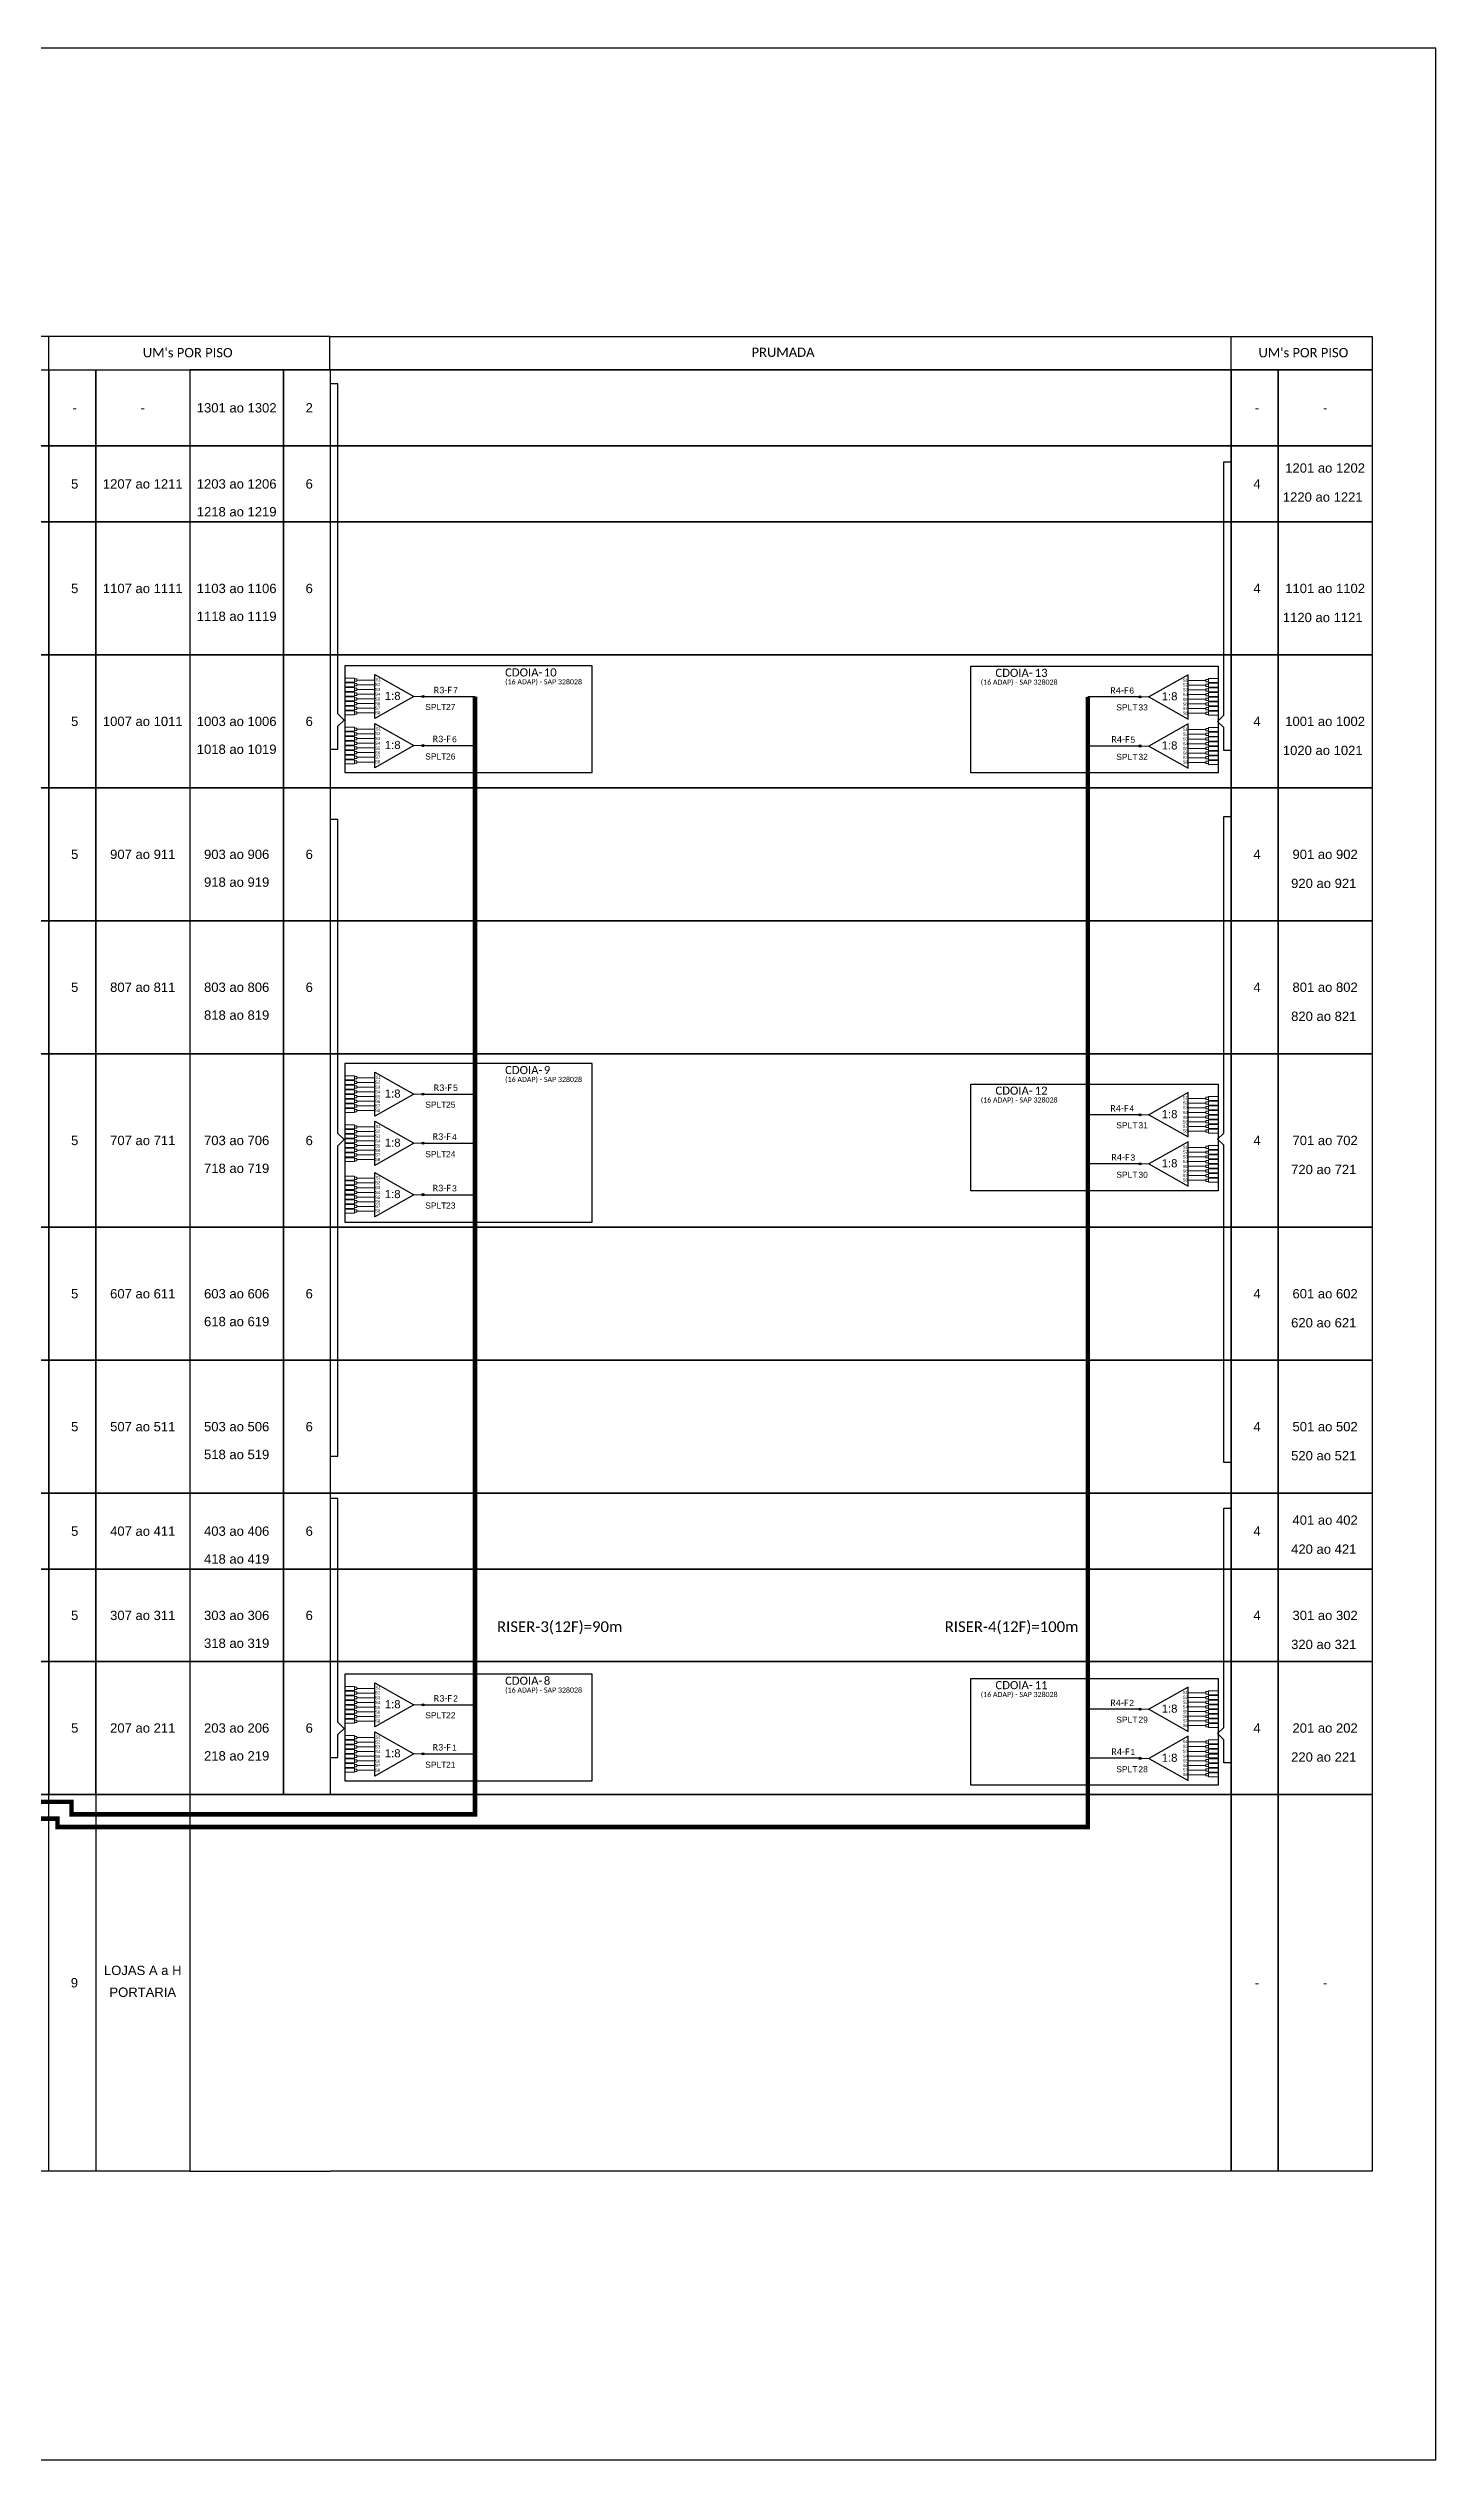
# Model space of a CAD drawing. Extents: x -89 to 1678, y 705 to 1299.
# Drawn here: x 1336 to 1678, y 705 to 1299 of the extents above; entities that cross this region are included whole.
import ezdxf
from ezdxf.enums import TextEntityAlignment as Align

# ---------------------------------------------------------------- set-up
doc = ezdxf.new("R2010")
doc.units = 0
doc.styles.add('ARIAL', font='arial.ttf')
doc.styles.add('WMF-Calibri0', font='calibri.ttf')

# ---------------------------------------------------------------- blocks, each defined once
blk = doc.blocks.new('SPLT_1-8_SC-APC')
at = {"color": 1}
blk.add_lwpolyline([(-7.37, -2.1), (-17.04, -7.55), (-7.37, -13), (-7.37, -2.1)], dxfattribs=at)
at = {"color": 3, "lineweight": 0}
for points in [[(-2.99, -3.51), (-7.37, -3.51)], [(-7.37, -4.66), (-2.99, -4.66)], [(-7.37, -5.82), (-2.99, -5.82)], [(-2.41, -3.02), (-2.41, -4)], [(-2.41, -3.02), (0, -3.02)], [(-2.41, -4), (0, -4)], [(-2.41, -4.17), (-2.41, -5.16)], [(-2.41, -4.17), (0, -4.17)], [(-2.41, -5.16), (0, -5.16)], [(-2.41, -5.32), (-2.41, -6.31)], [(-2.41, -5.32), (0, -5.32)], [(-7.37, -6.97), (-2.99, -6.97)], [(-7.37, -8.12), (-2.99, -8.12)], [(-7.37, -9.28), (-2.99, -9.28)], [(-7.37, -10.43), (-2.99, -10.43)], [(-7.37, -11.58), (-2.99, -11.58)], [(-2.41, -6.31), (0, -6.31)], [(-2.41, -6.48), (-2.41, -7.46)], [(-2.41, -6.48), (0, -6.48)], [(-2.41, -7.46), (0, -7.46)], [(-2.41, -7.63), (-2.41, -8.62)], [(-2.41, -7.63), (0, -7.63)], [(-2.41, -8.62), (0, -8.62)], [(-2.41, -8.78), (-2.41, -9.77)], [(-2.41, -8.78), (0, -8.78)], [(-2.41, -9.77), (0, -9.77)], [(-2.41, -9.94), (-2.41, -10.92)], [(-2.41, -9.94), (0, -9.94)], [(-2.41, -10.92), (0, -10.92)], [(-2.41, -11.09), (-2.41, -12.08)], [(-2.41, -11.09), (0, -11.09)], [(-2.41, -12.08), (0, -12.08)]]:
    blk.add_lwpolyline(points, dxfattribs=at)
for points in [[(-2.99, -3.22), (-2.41, -3.22), (-2.41, -3.8), (-2.99, -3.8)], [(-2.99, -4.38), (-2.41, -4.38), (-2.41, -4.95), (-2.99, -4.95)], [(-2.99, -5.53), (-2.41, -5.53), (-2.41, -6.1), (-2.99, -6.1)], [(-2.99, -6.68), (-2.41, -6.68), (-2.41, -7.26), (-2.99, -7.26)], [(-2.99, -7.84), (-2.41, -7.84), (-2.41, -8.41), (-2.99, -8.41)], [(-2.99, -8.99), (-2.41, -8.99), (-2.41, -9.56), (-2.99, -9.56)], [(-2.99, -10.14), (-2.41, -10.14), (-2.41, -10.72), (-2.99, -10.72)], [(-2.99, -11.3), (-2.41, -11.3), (-2.41, -11.87), (-2.99, -11.87)]]:
    blk.add_lwpolyline(points, close=True, dxfattribs=at)
at = {"color": 1, "lineweight": 0}
blk.add_lwpolyline([(-17.04, -7.55), (-19.26, -7.55)], dxfattribs=at)
at = {"color": 1, "style": 'ARIAL'}
for s, height, p in [('S1', 0.75, (-8.74, -3.78)), ('S2', 0.75, (-8.74, -4.97)), ('S3', 0.75, (-8.74, -6.18)), ('1:8', 2, (-13.91, -8.4)), ('S4', 0.75, (-8.74, -7.36)), ('S5', 0.75, (-8.74, -8.57)), ('S6', 0.75, (-8.74, -9.69)), ('S7', 0.75, (-8.74, -10.78)), ('S8', 0.75, (-8.74, -11.9))]:
    blk.add_text(s, height=height, dxfattribs=at).set_placement(p)

msp = doc.modelspace()

# ---------------------------------------------------------------- hatches: boundary and pattern name
h = msp.add_hatch(color=3)
h.dxf.hatch_style = 1
edge = h.paths.add_edge_path()
edge.add_arc((1428.05, 1139.34), 0.256, 0, 360)
h = msp.add_hatch(color=3)
h.dxf.hatch_style = 1
edge = h.paths.add_edge_path()
edge.add_arc((1604.71, 1139.24), 0.256, 0, 360)
h = msp.add_hatch(color=3)
h.dxf.hatch_style = 1
edge = h.paths.add_edge_path()
edge.add_arc((1428.05, 1127.25), 0.256, 0, 360)
h = msp.add_hatch(color=3)
h.dxf.hatch_style = 1
edge = h.paths.add_edge_path()
edge.add_arc((1604.71, 1127.15), 0.256, 0, 360)
h = msp.add_hatch(color=3)
h.dxf.hatch_style = 1
edge = h.paths.add_edge_path()
edge.add_arc((1428.05, 1041.39), 0.256, 0, 360)
h = msp.add_hatch(color=3)
h.dxf.hatch_style = 1
edge = h.paths.add_edge_path()
edge.add_arc((1604.71, 1036.32), 0.256, 0, 360)
h = msp.add_hatch(color=3)
h.dxf.hatch_style = 1
edge = h.paths.add_edge_path()
edge.add_arc((1428.05, 1029.3), 0.256, 0, 360)
h = msp.add_hatch(color=3)
h.dxf.hatch_style = 1
edge = h.paths.add_edge_path()
edge.add_arc((1604.71, 1024.23), 0.256, 0, 360)
h = msp.add_hatch(color=3)
h.dxf.hatch_style = 1
edge = h.paths.add_edge_path()
edge.add_arc((1428.05, 1016.63), 0.256, 0, 360)
h = msp.add_hatch(color=3)
h.dxf.hatch_style = 1
edge = h.paths.add_edge_path()
edge.add_arc((1428.05, 890.98), 0.256, 0, 360)
h = msp.add_hatch(color=3)
h.dxf.hatch_style = 1
edge = h.paths.add_edge_path()
edge.add_arc((1604.71, 889.89), 0.256, 0, 360)
h = msp.add_hatch(color=3)
h.dxf.hatch_style = 1
edge = h.paths.add_edge_path()
edge.add_arc((1428.05, 878.89), 0.256, 0, 360)
h = msp.add_hatch(color=3)
h.dxf.hatch_style = 1
edge = h.paths.add_edge_path()
edge.add_arc((1604.71, 877.8), 0.256, 0, 360)

# ---------------------------------------------------------------- linework, layer by layer
for points in [[(839.04, 705.02), (1677.6, 705.02), (1677.6, 1299.02), (839.04, 1299.02), (839.04, 705.02)], [(1079.24, 1219.82), (1405.11, 1219.82), (1405.11, 1228.05), (1079.24, 1228.05), (1079.24, 1228.05), (1079.24, 1223.93)], [(1335.84, 1219.82), (1335.84, 1228.05)], [(1627.18, 1219.82), (1627.18, 1228.05)], [(1335.85, 776.15), (1113.96, 776.15), (1113.96, 868.9), (1335.85, 868.9)], [(1335.85, 868.9), (1347.43, 868.9)], [(1347.43, 868.9), (1370.57, 868.9)], [(1347.43, 868.9), (1347.43, 776.15)], [(1393.72, 868.9), (1370.57, 868.9)], [(1405.29, 868.9), (1393.72, 868.9)], [(1405.29, 868.9), (1627.18, 868.9), (1627.18, 776.15), (1405.29, 776.15)], [(1347.43, 776.15), (1335.85, 776.15)], [(1370.57, 776.15), (1347.43, 776.15)], [(1370.57, 776.15), (1393.72, 776.15)], [(1393.72, 776.15), (1405.29, 776.15)]]:
    msp.add_lwpolyline(points)
for points in [[(1405.11, 1228.05), (1661.9, 1228.05), (1661.9, 1219.82), (1405.11, 1219.82)], [(1113.96, 1219.82), (1335.85, 1219.82), (1335.85, 1201.08), (1113.96, 1201.08)], [(1335.85, 1219.82), (1347.43, 1219.82), (1347.43, 1201.08), (1335.85, 1201.08)], [(1347.43, 1219.82), (1370.57, 1219.82), (1370.57, 1201.08), (1347.43, 1201.08)], [(1393.72, 1219.82), (1370.57, 1219.82), (1370.57, 1201.08), (1393.72, 1201.08)], [(1405.29, 1219.82), (1393.72, 1219.82), (1393.72, 1201.08), (1405.29, 1201.08)], [(1405.29, 1219.82), (1627.18, 1219.82), (1627.18, 1201.08), (1405.29, 1201.08)], [(1627.18, 1219.82), (1638.75, 1219.82), (1638.75, 1201.08), (1627.18, 1201.08)], [(1638.75, 1219.82), (1661.9, 1219.82), (1661.9, 1201.08), (1638.75, 1201.08)], [(1113.96, 1201.08), (1335.85, 1201.08), (1335.85, 1182.33), (1113.96, 1182.33)], [(1335.85, 1201.08), (1347.43, 1201.08), (1347.43, 1182.33), (1335.85, 1182.33)], [(1347.43, 1201.08), (1370.57, 1201.08), (1370.57, 1182.33), (1347.43, 1182.33)], [(1393.72, 1201.08), (1370.57, 1201.08), (1370.57, 1182.33), (1393.72, 1182.33)], [(1405.29, 1201.08), (1393.72, 1201.08), (1393.72, 1182.33), (1405.29, 1182.33)], [(1405.29, 1201.08), (1627.18, 1201.08), (1627.18, 1182.33), (1405.29, 1182.33)], [(1627.18, 1201.08), (1638.75, 1201.08), (1638.75, 1182.33), (1627.18, 1182.33)], [(1638.75, 1201.08), (1661.9, 1201.08), (1661.9, 1182.33), (1638.75, 1182.33)], [(1113.96, 1182.33), (1335.85, 1182.33), (1335.85, 1149.59), (1113.96, 1149.59)], [(1335.85, 1182.33), (1347.43, 1182.33), (1347.43, 1149.59), (1335.85, 1149.59)], [(1347.43, 1182.33), (1370.57, 1182.33), (1370.57, 1149.59), (1347.43, 1149.59)], [(1393.72, 1182.33), (1370.57, 1182.33), (1370.57, 1149.59), (1393.72, 1149.59)], [(1405.29, 1182.33), (1393.72, 1182.33), (1393.72, 1149.59), (1405.29, 1149.59)], [(1405.29, 1182.33), (1627.18, 1182.33), (1627.18, 1149.59), (1405.29, 1149.59)], [(1627.18, 1182.33), (1638.75, 1182.33), (1638.75, 1149.59), (1627.18, 1149.59)], [(1638.75, 1182.33), (1661.9, 1182.33), (1661.9, 1149.59), (1638.75, 1149.59)], [(1113.96, 1149.59), (1335.85, 1149.59), (1335.85, 1116.85), (1113.96, 1116.85)], [(1335.85, 1149.59), (1347.43, 1149.59), (1347.43, 1116.85), (1335.85, 1116.85)], [(1347.43, 1149.59), (1370.57, 1149.59), (1370.57, 1116.85), (1347.43, 1116.85)], [(1393.72, 1149.59), (1370.57, 1149.59), (1370.57, 1116.85), (1393.72, 1116.85)], [(1405.29, 1149.59), (1393.72, 1149.59), (1393.72, 1116.85), (1405.29, 1116.85)], [(1405.29, 1149.59), (1627.18, 1149.59), (1627.18, 1116.85), (1405.29, 1116.85)], [(1627.18, 1149.59), (1638.75, 1149.59), (1638.75, 1116.85), (1627.18, 1116.85)], [(1638.75, 1149.59), (1661.9, 1149.59), (1661.9, 1116.85), (1638.75, 1116.85)], [(1113.96, 1116.85), (1335.85, 1116.85), (1335.85, 1084.1), (1113.96, 1084.1)], [(1335.85, 1116.85), (1347.43, 1116.85), (1347.43, 1084.1), (1335.85, 1084.1)], [(1347.43, 1116.85), (1370.57, 1116.85), (1370.57, 1084.1), (1347.43, 1084.1)], [(1393.72, 1116.85), (1370.57, 1116.85), (1370.57, 1084.1), (1393.72, 1084.1)], [(1405.29, 1116.85), (1393.72, 1116.85), (1393.72, 1084.1), (1405.29, 1084.1)], [(1405.29, 1116.85), (1627.18, 1116.85), (1627.18, 1084.1), (1405.29, 1084.1)], [(1627.18, 1116.85), (1638.75, 1116.85), (1638.75, 1084.1), (1627.18, 1084.1)], [(1638.75, 1116.85), (1661.9, 1116.85), (1661.9, 1084.1), (1638.75, 1084.1)], [(1113.96, 1084.1), (1335.85, 1084.1), (1335.85, 1051.36), (1113.96, 1051.36)], [(1335.85, 1084.1), (1347.43, 1084.1), (1347.43, 1051.36), (1335.85, 1051.36)], [(1347.43, 1084.1), (1370.57, 1084.1), (1370.57, 1051.36), (1347.43, 1051.36)], [(1393.72, 1084.1), (1370.57, 1084.1), (1370.57, 1051.36), (1393.72, 1051.36)], [(1405.29, 1084.1), (1393.72, 1084.1), (1393.72, 1051.36), (1405.29, 1051.36)], [(1405.29, 1084.1), (1627.18, 1084.1), (1627.18, 1051.36), (1405.29, 1051.36)], [(1627.18, 1084.1), (1638.75, 1084.1), (1638.75, 1051.36), (1627.18, 1051.36)], [(1638.75, 1084.1), (1661.9, 1084.1), (1661.9, 1051.36), (1638.75, 1051.36)], [(1113.96, 1051.36), (1335.85, 1051.36), (1335.85, 1008.62), (1113.96, 1008.62)], [(1335.85, 1051.36), (1347.43, 1051.36), (1347.43, 1008.62), (1335.85, 1008.62)], [(1347.43, 1051.36), (1370.57, 1051.36), (1370.57, 1008.62), (1347.43, 1008.62)], [(1393.72, 1051.36), (1370.57, 1051.36), (1370.57, 1008.62), (1393.72, 1008.62)], [(1405.29, 1051.36), (1393.72, 1051.36), (1393.72, 1008.62), (1405.29, 1008.62)], [(1405.29, 1051.36), (1627.18, 1051.36), (1627.18, 1008.62), (1405.29, 1008.62)], [(1627.18, 1051.36), (1638.75, 1051.36), (1638.75, 1008.62), (1627.18, 1008.62)], [(1638.75, 1051.36), (1661.9, 1051.36), (1661.9, 1008.62), (1638.75, 1008.62)], [(1113.96, 1008.62), (1335.85, 1008.62), (1335.85, 975.87), (1113.96, 975.87)], [(1335.85, 1008.62), (1347.43, 1008.62), (1347.43, 975.87), (1335.85, 975.87)], [(1347.43, 1008.62), (1370.57, 1008.62), (1370.57, 975.87), (1347.43, 975.87)], [(1393.72, 1008.62), (1370.57, 1008.62), (1370.57, 975.87), (1393.72, 975.87)], [(1405.29, 1008.62), (1393.72, 1008.62), (1393.72, 975.87), (1405.29, 975.87)], [(1405.29, 1008.62), (1627.18, 1008.62), (1627.18, 975.87), (1405.29, 975.87)], [(1627.18, 1008.62), (1638.75, 1008.62), (1638.75, 975.87), (1627.18, 975.87)], [(1638.75, 1008.62), (1661.9, 1008.62), (1661.9, 975.87), (1638.75, 975.87)], [(1113.96, 975.87), (1335.85, 975.87), (1335.85, 943.13), (1113.96, 943.13)], [(1335.85, 975.87), (1347.43, 975.87), (1347.43, 943.13), (1335.85, 943.13)], [(1347.43, 975.87), (1370.57, 975.87), (1370.57, 943.13), (1347.43, 943.13)], [(1393.72, 975.87), (1370.57, 975.87), (1370.57, 943.13), (1393.72, 943.13)], [(1405.29, 975.87), (1393.72, 975.87), (1393.72, 943.13), (1405.29, 943.13)], [(1405.29, 975.87), (1627.18, 975.87), (1627.18, 943.13), (1405.29, 943.13)], [(1627.18, 975.87), (1638.75, 975.87), (1638.75, 943.13), (1627.18, 943.13)], [(1638.75, 975.87), (1661.9, 975.87), (1661.9, 943.13), (1638.75, 943.13)], [(1113.96, 943.13), (1335.85, 943.13), (1335.85, 924.38), (1113.96, 924.38)], [(1335.85, 943.13), (1347.43, 943.13), (1347.43, 924.38), (1335.85, 924.38)], [(1347.43, 943.13), (1370.57, 943.13), (1370.57, 924.38), (1347.43, 924.38)], [(1393.72, 943.13), (1370.57, 943.13), (1370.57, 924.38), (1393.72, 924.38)], [(1405.29, 943.13), (1393.72, 943.13), (1393.72, 924.38), (1405.29, 924.38)], [(1405.29, 943.13), (1627.18, 943.13), (1627.18, 924.38), (1405.29, 924.38)], [(1627.18, 943.13), (1638.75, 943.13), (1638.75, 924.38), (1627.18, 924.38)], [(1638.75, 943.13), (1661.9, 943.13), (1661.9, 924.38), (1638.75, 924.38)], [(1113.96, 924.38), (1335.85, 924.38), (1335.85, 901.64), (1113.96, 901.64)], [(1335.85, 924.38), (1347.43, 924.38), (1347.43, 901.64), (1335.85, 901.64)], [(1347.43, 924.38), (1370.57, 924.38), (1370.57, 901.64), (1347.43, 901.64)], [(1393.72, 924.38), (1370.57, 924.38), (1370.57, 901.64), (1393.72, 901.64)], [(1405.29, 924.38), (1393.72, 924.38), (1393.72, 901.64), (1405.29, 901.64)], [(1405.29, 924.38), (1627.18, 924.38), (1627.18, 901.64), (1405.29, 901.64)], [(1627.18, 924.38), (1638.75, 924.38), (1638.75, 901.64), (1627.18, 901.64)], [(1638.75, 924.38), (1661.9, 924.38), (1661.9, 901.64), (1638.75, 901.64)], [(1113.96, 901.64), (1335.85, 901.64), (1335.85, 868.9), (1113.96, 868.9)], [(1335.85, 901.64), (1347.43, 901.64), (1347.43, 868.9), (1335.85, 868.9)], [(1347.43, 901.64), (1370.57, 901.64), (1370.57, 868.9), (1347.43, 868.9)], [(1393.72, 901.64), (1370.57, 901.64), (1370.57, 868.9), (1393.72, 868.9)], [(1405.29, 901.64), (1393.72, 901.64), (1393.72, 868.9), (1405.29, 868.9)], [(1405.29, 901.64), (1627.18, 901.64), (1627.18, 868.9), (1405.29, 868.9)], [(1627.18, 901.64), (1638.75, 901.64), (1638.75, 868.9), (1627.18, 868.9)], [(1638.75, 901.64), (1661.9, 901.64), (1661.9, 868.9), (1638.75, 868.9)], [(1335.85, 868.9), (1370.57, 868.9), (1370.57, 776.15), (1335.85, 776.15)], [(1627.18, 868.9), (1638.75, 868.9), (1638.75, 776.15), (1627.18, 776.15)], [(1638.75, 868.9), (1661.9, 868.9), (1661.9, 776.15), (1638.75, 776.15)]]:
    msp.add_lwpolyline(points, close=True)
at = {"color": 3}
for points in [[(1405.41, 1126.37), (1407.06, 1126.37), (1407.06, 1132.03), (1408.63, 1133.54), (1407.06, 1135.05), (1407.06, 1216.37), (1405.41, 1216.37)], [(1627.05, 1126.06), (1625.39, 1126.06), (1625.39, 1131.72), (1623.83, 1133.22), (1625.39, 1134.73), (1625.39, 1197.14), (1627.04, 1197.14)], [(1405.41, 952.19), (1407.06, 952.19), (1407.06, 1028.7), (1408.63, 1030.2), (1407.06, 1031.71), (1407.06, 1109.08), (1405.41, 1109.08)], [(1627.05, 950.69), (1625.39, 950.69), (1625.39, 1028.8), (1623.83, 1030.31), (1625.39, 1031.81), (1625.39, 1109.79), (1627.04, 1109.79)], [(1405.41, 878.01), (1407.06, 878.01), (1407.06, 883.67), (1408.63, 885.17), (1407.06, 886.68), (1407.06, 941.83), (1405.41, 941.83)], [(1627.05, 876.71), (1625.39, 876.71), (1625.39, 882.37), (1623.83, 883.88), (1625.39, 885.38), (1625.39, 939.41), (1627.04, 939.41)]]:
    msp.add_lwpolyline(points, dxfattribs=at)
at = {"color": 1}
for points in [[(1408.79, 1123), (1408.79, 1123), (1408.79, 1120.62), (1469.76, 1120.62), (1469.76, 1146.89), (1461.92, 1146.89)], [(1623.97, 1122.89), (1623.97, 1122.89), (1623.97, 1120.52), (1563.01, 1120.52), (1563.01, 1146.79), (1570.84, 1146.79)], [(1416.16, 1144.79), (1425.83, 1139.34), (1416.16, 1133.89), (1416.16, 1144.79)], [(1604.71, 1139.24), (1591.89, 1139.24)], [(1416.16, 1132.7), (1425.83, 1127.25), (1416.16, 1121.8), (1416.16, 1132.7)], [(1604.71, 1127.15), (1591.89, 1127.15)], [(1408.79, 1025.05), (1408.79, 1025.05), (1408.79, 1009.88), (1469.76, 1009.88), (1469.76, 1048.94), (1461.92, 1048.94)], [(1416.16, 1046.84), (1425.83, 1041.39), (1416.16, 1035.94), (1416.16, 1046.84)], [(1623.97, 1019.98), (1623.97, 1019.98), (1623.97, 1017.6), (1563.01, 1017.6), (1563.01, 1043.87), (1570.84, 1043.87)], [(1416.16, 1034.75), (1425.83, 1029.3), (1416.16, 1023.85), (1416.16, 1034.75)], [(1604.71, 1036.32), (1591.89, 1036.32)], [(1416.16, 1022.08), (1425.83, 1016.63), (1416.16, 1011.18), (1416.16, 1022.08)], [(1604.71, 1024.23), (1591.89, 1024.23)], [(1408.79, 874.63), (1408.79, 874.63), (1408.79, 872.26), (1469.76, 872.26), (1469.76, 898.53), (1461.92, 898.53)], [(1623.97, 873.54), (1623.97, 873.54), (1623.97, 871.17), (1563.01, 871.17), (1563.01, 897.44), (1570.84, 897.44)], [(1416.16, 896.43), (1425.83, 890.98), (1416.16, 885.53), (1416.16, 896.43)], [(1604.71, 889.89), (1591.89, 889.89)], [(1416.16, 884.33), (1425.83, 878.89), (1416.16, 873.44), (1416.16, 884.33)], [(1604.71, 877.8), (1591.89, 877.8)]]:
    msp.add_lwpolyline(points, dxfattribs=at)
for points in [[(1469.76, 1146.89), (1408.79, 1146.89), (1408.79, 1120.62), (1469.76, 1120.62)], [(1563.01, 1146.79), (1623.97, 1146.79), (1623.97, 1120.52), (1563.01, 1120.52)], [(1469.76, 1048.94), (1408.79, 1048.94), (1408.79, 1009.88), (1469.76, 1009.88)], [(1563.01, 1043.87), (1623.97, 1043.87), (1623.97, 1017.6), (1563.01, 1017.6)], [(1469.76, 898.53), (1408.79, 898.53), (1408.79, 872.26), (1469.76, 872.26)], [(1563.01, 897.44), (1623.97, 897.44), (1623.97, 871.17), (1563.01, 871.17)]]:
    msp.add_lwpolyline(points, close=True, dxfattribs=at)
at = {"color": 3, "lineweight": 0}
for points in [[(1411.21, 1143.87), (1408.79, 1143.87)], [(1411.21, 1142.89), (1408.79, 1142.89)], [(1411.21, 1142.72), (1408.79, 1142.72)], [(1411.21, 1141.73), (1408.79, 1141.73)], [(1411.21, 1141.57), (1408.79, 1141.57)], [(1411.21, 1140.58), (1408.79, 1140.58)], [(1411.21, 1143.87), (1411.21, 1142.89)], [(1411.21, 1142.72), (1411.21, 1141.73)], [(1411.21, 1141.57), (1411.21, 1140.58)], [(1411.79, 1143.38), (1416.16, 1143.38)], [(1416.16, 1142.23), (1411.79, 1142.23)], [(1416.16, 1141.07), (1411.79, 1141.07)], [(1411.21, 1140.41), (1408.79, 1140.41)], [(1411.21, 1139.43), (1408.79, 1139.43)], [(1411.21, 1139.26), (1408.79, 1139.26)], [(1411.21, 1138.27), (1408.79, 1138.27)], [(1411.21, 1138.11), (1408.79, 1138.11)], [(1411.21, 1137.12), (1408.79, 1137.12)], [(1411.21, 1136.95), (1408.79, 1136.95)], [(1411.21, 1135.97), (1408.79, 1135.97)], [(1411.21, 1135.8), (1408.79, 1135.8)], [(1411.21, 1134.81), (1408.79, 1134.81)], [(1411.21, 1140.41), (1411.21, 1139.43)], [(1411.21, 1139.26), (1411.21, 1138.27)], [(1411.21, 1138.11), (1411.21, 1137.12)], [(1411.21, 1136.95), (1411.21, 1135.97)], [(1411.21, 1135.8), (1411.21, 1134.81)], [(1416.16, 1139.92), (1411.79, 1139.92)], [(1416.16, 1138.77), (1411.79, 1138.77)], [(1416.16, 1137.61), (1411.79, 1137.61)], [(1416.16, 1136.46), (1411.79, 1136.46)], [(1416.16, 1135.31), (1411.79, 1135.31)], [(1411.21, 1131.78), (1408.79, 1131.78)], [(1411.21, 1130.79), (1408.79, 1130.79)], [(1411.21, 1130.63), (1408.79, 1130.63)], [(1411.21, 1129.64), (1408.79, 1129.64)], [(1411.21, 1129.47), (1408.79, 1129.47)], [(1411.21, 1131.78), (1411.21, 1130.79)], [(1411.21, 1130.63), (1411.21, 1129.64)], [(1411.21, 1129.47), (1411.21, 1128.49)], [(1411.79, 1131.28), (1416.16, 1131.28)], [(1416.16, 1130.13), (1411.79, 1130.13)], [(1416.16, 1128.98), (1411.79, 1128.98)], [(1411.21, 1128.49), (1408.79, 1128.49)], [(1411.21, 1128.32), (1408.79, 1128.32)], [(1411.21, 1127.33), (1408.79, 1127.33)], [(1411.21, 1127.17), (1408.79, 1127.17)], [(1411.21, 1126.18), (1408.79, 1126.18)], [(1411.21, 1126.01), (1408.79, 1126.01)], [(1411.21, 1125.03), (1408.79, 1125.03)], [(1411.21, 1124.86), (1408.79, 1124.86)], [(1411.21, 1123.87), (1408.79, 1123.87)], [(1411.21, 1123.71), (1408.79, 1123.71)], [(1411.21, 1122.72), (1408.79, 1122.72)], [(1411.21, 1128.32), (1411.21, 1127.33)], [(1411.21, 1127.17), (1411.21, 1126.18)], [(1411.21, 1126.01), (1411.21, 1125.03)], [(1411.21, 1124.86), (1411.21, 1123.87)], [(1411.21, 1123.71), (1411.21, 1122.72)], [(1416.16, 1127.83), (1411.79, 1127.83)], [(1416.16, 1126.67), (1411.79, 1126.67)], [(1416.16, 1125.52), (1411.79, 1125.52)], [(1416.16, 1124.37), (1411.79, 1124.37)], [(1416.16, 1123.21), (1411.79, 1123.21)], [(1411.21, 1045.92), (1408.79, 1045.92)], [(1411.21, 1045.92), (1411.21, 1044.93)], [(1411.21, 1044.93), (1408.79, 1044.93)], [(1411.21, 1044.77), (1408.79, 1044.77)], [(1411.21, 1043.78), (1408.79, 1043.78)], [(1411.21, 1043.61), (1408.79, 1043.61)], [(1411.21, 1042.63), (1408.79, 1042.63)], [(1411.21, 1042.46), (1408.79, 1042.46)], [(1411.21, 1041.47), (1408.79, 1041.47)], [(1411.21, 1041.31), (1408.79, 1041.31)], [(1411.21, 1040.32), (1408.79, 1040.32)], [(1411.21, 1040.15), (1408.79, 1040.15)], [(1411.21, 1044.77), (1411.21, 1043.78)], [(1411.21, 1043.61), (1411.21, 1042.63)], [(1411.21, 1042.46), (1411.21, 1041.47)], [(1411.21, 1041.31), (1411.21, 1040.32)], [(1411.21, 1040.15), (1411.21, 1039.17)], [(1411.79, 1045.43), (1416.16, 1045.43)], [(1416.16, 1044.27), (1411.79, 1044.27)], [(1416.16, 1043.12), (1411.79, 1043.12)], [(1416.16, 1041.97), (1411.79, 1041.97)], [(1416.16, 1040.81), (1411.79, 1040.81)], [(1416.16, 1039.66), (1411.79, 1039.66)], [(1411.21, 1039.17), (1408.79, 1039.17)], [(1411.21, 1039), (1408.79, 1039)], [(1411.21, 1038.02), (1408.79, 1038.02)], [(1411.21, 1037.85), (1408.79, 1037.85)], [(1411.21, 1036.86), (1408.79, 1036.86)], [(1411.21, 1033.83), (1408.79, 1033.83)], [(1411.21, 1039), (1411.21, 1038.02)], [(1411.21, 1037.85), (1411.21, 1036.86)], [(1411.21, 1033.83), (1411.21, 1032.84)], [(1416.16, 1038.51), (1411.79, 1038.51)], [(1416.16, 1037.36), (1411.79, 1037.36)], [(1411.21, 1032.84), (1408.79, 1032.84)], [(1411.21, 1032.67), (1408.79, 1032.67)], [(1411.21, 1031.69), (1408.79, 1031.69)], [(1411.21, 1031.52), (1408.79, 1031.52)], [(1411.21, 1030.53), (1408.79, 1030.53)], [(1411.21, 1030.37), (1408.79, 1030.37)], [(1411.21, 1029.38), (1408.79, 1029.38)], [(1411.21, 1029.21), (1408.79, 1029.21)], [(1411.21, 1028.23), (1408.79, 1028.23)], [(1411.21, 1028.06), (1408.79, 1028.06)], [(1411.21, 1032.67), (1411.21, 1031.69)], [(1411.21, 1031.52), (1411.21, 1030.53)], [(1411.21, 1030.37), (1411.21, 1029.38)], [(1411.21, 1029.21), (1411.21, 1028.23)], [(1411.21, 1028.06), (1411.21, 1027.07)], [(1411.79, 1033.33), (1416.16, 1033.33)], [(1416.16, 1032.18), (1411.79, 1032.18)], [(1416.16, 1031.03), (1411.79, 1031.03)], [(1416.16, 1029.87), (1411.79, 1029.87)], [(1416.16, 1028.72), (1411.79, 1028.72)], [(1411.21, 1027.07), (1408.79, 1027.07)], [(1411.21, 1026.91), (1408.79, 1026.91)], [(1411.21, 1025.92), (1408.79, 1025.92)], [(1411.21, 1025.75), (1408.79, 1025.75)], [(1411.21, 1024.77), (1408.79, 1024.77)], [(1411.21, 1026.91), (1411.21, 1025.92)], [(1411.21, 1025.75), (1411.21, 1024.77)], [(1416.16, 1027.57), (1411.79, 1027.57)], [(1416.16, 1026.41), (1411.79, 1026.41)], [(1416.16, 1025.26), (1411.79, 1025.26)], [(1411.21, 1021.16), (1408.79, 1021.16)], [(1411.21, 1020.18), (1408.79, 1020.18)], [(1411.21, 1020.01), (1408.79, 1020.01)], [(1411.21, 1019.02), (1408.79, 1019.02)], [(1411.21, 1018.86), (1408.79, 1018.86)], [(1411.21, 1017.87), (1408.79, 1017.87)], [(1411.21, 1017.7), (1408.79, 1017.7)], [(1411.21, 1016.72), (1408.79, 1016.72)], [(1411.21, 1016.55), (1408.79, 1016.55)], [(1411.21, 1021.16), (1411.21, 1020.18)], [(1411.21, 1020.01), (1411.21, 1019.02)], [(1411.21, 1018.86), (1411.21, 1017.87)], [(1411.21, 1017.7), (1411.21, 1016.72)], [(1411.21, 1016.55), (1411.21, 1015.56)], [(1411.79, 1020.67), (1416.16, 1020.67)], [(1416.16, 1019.52), (1411.79, 1019.52)], [(1416.16, 1018.36), (1411.79, 1018.36)], [(1416.16, 1017.21), (1411.79, 1017.21)], [(1416.16, 1016.06), (1411.79, 1016.06)], [(1411.21, 1015.56), (1408.79, 1015.56)], [(1411.21, 1015.4), (1408.79, 1015.4)], [(1411.21, 1014.41), (1408.79, 1014.41)], [(1411.21, 1014.24), (1408.79, 1014.24)], [(1411.21, 1013.26), (1408.79, 1013.26)], [(1411.21, 1013.09), (1408.79, 1013.09)], [(1411.21, 1012.1), (1408.79, 1012.1)], [(1411.21, 1015.4), (1411.21, 1014.41)], [(1411.21, 1014.24), (1411.21, 1013.26)], [(1411.21, 1013.09), (1411.21, 1012.1)], [(1416.16, 1014.9), (1411.79, 1014.9)], [(1416.16, 1013.75), (1411.79, 1013.75)], [(1416.16, 1012.6), (1411.79, 1012.6)], [(1411.21, 895.51), (1408.79, 895.51)], [(1411.21, 894.52), (1408.79, 894.52)], [(1411.21, 894.36), (1408.79, 894.36)], [(1411.21, 893.37), (1408.79, 893.37)], [(1411.21, 893.2), (1408.79, 893.2)], [(1411.21, 892.22), (1408.79, 892.22)], [(1411.21, 892.05), (1408.79, 892.05)], [(1411.21, 891.06), (1408.79, 891.06)], [(1411.21, 895.51), (1411.21, 894.52)], [(1411.21, 894.36), (1411.21, 893.37)], [(1411.21, 893.2), (1411.21, 892.22)], [(1411.21, 892.05), (1411.21, 891.06)], [(1411.79, 895.02), (1416.16, 895.02)], [(1416.16, 893.86), (1411.79, 893.86)], [(1416.16, 892.71), (1411.79, 892.71)], [(1416.16, 891.56), (1411.79, 891.56)], [(1411.21, 890.9), (1408.79, 890.9)], [(1411.21, 889.91), (1408.79, 889.91)], [(1411.21, 889.74), (1408.79, 889.74)], [(1411.21, 888.76), (1408.79, 888.76)], [(1411.21, 888.59), (1408.79, 888.59)], [(1411.21, 887.6), (1408.79, 887.6)], [(1411.21, 887.44), (1408.79, 887.44)], [(1411.21, 886.45), (1408.79, 886.45)], [(1411.21, 890.9), (1411.21, 889.91)], [(1411.21, 889.74), (1411.21, 888.76)], [(1411.21, 888.59), (1411.21, 887.6)], [(1411.21, 887.44), (1411.21, 886.45)], [(1416.16, 890.4), (1411.79, 890.4)], [(1416.16, 889.25), (1411.79, 889.25)], [(1416.16, 888.1), (1411.79, 888.1)], [(1416.16, 886.94), (1411.79, 886.94)], [(1411.21, 883.42), (1408.79, 883.42)], [(1411.21, 882.43), (1408.79, 882.43)], [(1411.21, 882.26), (1408.79, 882.26)], [(1411.21, 881.28), (1408.79, 881.28)], [(1411.21, 881.11), (1408.79, 881.11)], [(1411.21, 880.12), (1408.79, 880.12)], [(1411.21, 879.96), (1408.79, 879.96)], [(1411.21, 883.42), (1411.21, 882.43)], [(1411.21, 882.26), (1411.21, 881.28)], [(1411.21, 881.11), (1411.21, 880.12)], [(1411.21, 879.96), (1411.21, 878.97)], [(1411.79, 882.92), (1416.16, 882.92)], [(1416.16, 881.77), (1411.79, 881.77)], [(1416.16, 880.62), (1411.79, 880.62)], [(1416.16, 879.46), (1411.79, 879.46)], [(1411.21, 878.97), (1408.79, 878.97)], [(1411.21, 878.8), (1408.79, 878.8)], [(1411.21, 877.82), (1408.79, 877.82)], [(1411.21, 877.65), (1408.79, 877.65)], [(1411.21, 876.66), (1408.79, 876.66)], [(1411.21, 876.5), (1408.79, 876.5)], [(1411.21, 875.51), (1408.79, 875.51)], [(1411.21, 875.34), (1408.79, 875.34)], [(1411.21, 874.36), (1408.79, 874.36)], [(1411.21, 878.8), (1411.21, 877.82)], [(1411.21, 877.65), (1411.21, 876.66)], [(1411.21, 876.5), (1411.21, 875.51)], [(1411.21, 875.34), (1411.21, 874.36)], [(1416.16, 878.31), (1411.79, 878.31)], [(1416.16, 877.16), (1411.79, 877.16)], [(1416.16, 876), (1411.79, 876)], [(1416.16, 874.85), (1411.79, 874.85)]]:
    msp.add_lwpolyline(points, dxfattribs=at)
for points in [[(1411.79, 1143.66), (1411.21, 1143.66), (1411.21, 1143.09), (1411.79, 1143.09)], [(1411.79, 1142.51), (1411.21, 1142.51), (1411.21, 1141.94), (1411.79, 1141.94)], [(1411.79, 1141.36), (1411.21, 1141.36), (1411.21, 1140.79), (1411.79, 1140.79)], [(1411.79, 1140.21), (1411.21, 1140.21), (1411.21, 1139.63), (1411.79, 1139.63)], [(1411.79, 1139.05), (1411.21, 1139.05), (1411.21, 1138.48), (1411.79, 1138.48)], [(1411.79, 1137.9), (1411.21, 1137.9), (1411.21, 1137.33), (1411.79, 1137.33)], [(1411.79, 1136.75), (1411.21, 1136.75), (1411.21, 1136.17), (1411.79, 1136.17)], [(1411.79, 1135.59), (1411.21, 1135.59), (1411.21, 1135.02), (1411.79, 1135.02)], [(1411.79, 1131.57), (1411.21, 1131.57), (1411.21, 1131), (1411.79, 1131)], [(1411.79, 1130.42), (1411.21, 1130.42), (1411.21, 1129.85), (1411.79, 1129.85)], [(1411.79, 1129.27), (1411.21, 1129.27), (1411.21, 1128.69), (1411.79, 1128.69)], [(1411.79, 1128.11), (1411.21, 1128.11), (1411.21, 1127.54), (1411.79, 1127.54)], [(1411.79, 1126.96), (1411.21, 1126.96), (1411.21, 1126.39), (1411.79, 1126.39)], [(1411.79, 1125.81), (1411.21, 1125.81), (1411.21, 1125.23), (1411.79, 1125.23)], [(1411.79, 1124.65), (1411.21, 1124.65), (1411.21, 1124.08), (1411.79, 1124.08)], [(1411.79, 1123.5), (1411.21, 1123.5), (1411.21, 1122.93), (1411.79, 1122.93)], [(1411.79, 1045.71), (1411.21, 1045.71), (1411.21, 1045.14), (1411.79, 1045.14)], [(1411.79, 1044.56), (1411.21, 1044.56), (1411.21, 1043.99), (1411.79, 1043.99)], [(1411.79, 1043.41), (1411.21, 1043.41), (1411.21, 1042.83), (1411.79, 1042.83)], [(1411.79, 1042.25), (1411.21, 1042.25), (1411.21, 1041.68), (1411.79, 1041.68)], [(1411.79, 1041.1), (1411.21, 1041.1), (1411.21, 1040.53), (1411.79, 1040.53)], [(1411.79, 1039.95), (1411.21, 1039.95), (1411.21, 1039.37), (1411.79, 1039.37)], [(1411.79, 1038.79), (1411.21, 1038.79), (1411.21, 1038.22), (1411.79, 1038.22)], [(1411.79, 1037.64), (1411.21, 1037.64), (1411.21, 1037.07), (1411.79, 1037.07)], [(1411.79, 1033.62), (1411.21, 1033.62), (1411.21, 1033.05), (1411.79, 1033.05)], [(1411.79, 1032.47), (1411.21, 1032.47), (1411.21, 1031.89), (1411.79, 1031.89)], [(1411.79, 1031.31), (1411.21, 1031.31), (1411.21, 1030.74), (1411.79, 1030.74)], [(1411.79, 1030.16), (1411.21, 1030.16), (1411.21, 1029.59), (1411.79, 1029.59)], [(1411.79, 1029.01), (1411.21, 1029.01), (1411.21, 1028.43), (1411.79, 1028.43)], [(1411.79, 1027.85), (1411.21, 1027.85), (1411.21, 1027.28), (1411.79, 1027.28)], [(1411.79, 1026.7), (1411.21, 1026.7), (1411.21, 1026.13), (1411.79, 1026.13)], [(1411.79, 1025.55), (1411.21, 1025.55), (1411.21, 1024.98), (1411.79, 1024.98)], [(1411.79, 1020.96), (1411.21, 1020.96), (1411.21, 1020.38), (1411.79, 1020.38)], [(1411.79, 1019.8), (1411.21, 1019.8), (1411.21, 1019.23), (1411.79, 1019.23)], [(1411.79, 1018.65), (1411.21, 1018.65), (1411.21, 1018.08), (1411.79, 1018.08)], [(1411.79, 1017.5), (1411.21, 1017.5), (1411.21, 1016.92), (1411.79, 1016.92)], [(1411.79, 1016.34), (1411.21, 1016.34), (1411.21, 1015.77), (1411.79, 1015.77)], [(1411.79, 1015.19), (1411.21, 1015.19), (1411.21, 1014.62), (1411.79, 1014.62)], [(1411.79, 1014.04), (1411.21, 1014.04), (1411.21, 1013.46), (1411.79, 1013.46)], [(1411.79, 1012.88), (1411.21, 1012.88), (1411.21, 1012.31), (1411.79, 1012.31)], [(1411.79, 895.3), (1411.21, 895.3), (1411.21, 894.73), (1411.79, 894.73)], [(1411.79, 894.15), (1411.21, 894.15), (1411.21, 893.58), (1411.79, 893.58)], [(1411.79, 893), (1411.21, 893), (1411.21, 892.42), (1411.79, 892.42)], [(1411.79, 891.84), (1411.21, 891.84), (1411.21, 891.27), (1411.79, 891.27)], [(1411.79, 890.69), (1411.21, 890.69), (1411.21, 890.12), (1411.79, 890.12)], [(1411.79, 889.54), (1411.21, 889.54), (1411.21, 888.96), (1411.79, 888.96)], [(1411.79, 888.38), (1411.21, 888.38), (1411.21, 887.81), (1411.79, 887.81)], [(1411.79, 887.23), (1411.21, 887.23), (1411.21, 886.66), (1411.79, 886.66)], [(1411.79, 883.21), (1411.21, 883.21), (1411.21, 882.64), (1411.79, 882.64)], [(1411.79, 882.06), (1411.21, 882.06), (1411.21, 881.48), (1411.79, 881.48)], [(1411.79, 880.9), (1411.21, 880.9), (1411.21, 880.33), (1411.79, 880.33)], [(1411.79, 879.75), (1411.21, 879.75), (1411.21, 879.18), (1411.79, 879.18)], [(1411.79, 878.6), (1411.21, 878.6), (1411.21, 878.02), (1411.79, 878.02)], [(1411.79, 877.44), (1411.21, 877.44), (1411.21, 876.87), (1411.79, 876.87)], [(1411.79, 876.29), (1411.21, 876.29), (1411.21, 875.72), (1411.79, 875.72)], [(1411.79, 875.14), (1411.21, 875.14), (1411.21, 874.56), (1411.79, 874.56)]]:
    msp.add_lwpolyline(points, close=True, dxfattribs=at)
at = {"color": 30, "const_width": 1.1}
msp.add_lwpolyline([(1273.12, 851.46), (1273.12, 864.02), (1331.42, 864.02), (1331.42, 867.06), (1341.43, 867.06), (1341.43, 864.02), (1440.88, 864.02), (1440.88, 1139.34)], dxfattribs=at)
at = {"color": 1, "const_width": 1.1}
msp.add_lwpolyline([(1286.74, 851.46), (1286.74, 860.87), (1332.51, 860.87), (1332.51, 862.95), (1338, 862.95), (1338, 860.87), (1591.89, 860.87), (1591.89, 1139.24)], dxfattribs=at)
at = {"color": 1, "lineweight": 0}
for points in [[(1425.83, 1139.34), (1428.05, 1139.34)], [(1425.83, 1127.25), (1428.05, 1127.25)], [(1425.83, 1041.39), (1428.05, 1041.39)], [(1425.83, 1029.3), (1428.05, 1029.3)], [(1425.83, 1016.63), (1428.05, 1016.63)], [(1425.83, 890.98), (1428.05, 890.98)], [(1425.83, 878.89), (1428.05, 878.89)]]:
    msp.add_lwpolyline(points, dxfattribs=at)
at = {"color": 30}
for points in [[(1428.05, 1139.34), (1440.88, 1139.34)], [(1428.05, 1127.25), (1440.88, 1127.25)], [(1428.05, 1041.39), (1440.88, 1041.39)], [(1428.05, 1029.3), (1440.88, 1029.3)], [(1428.05, 1016.63), (1440.88, 1016.63)], [(1428.05, 890.98), (1440.88, 890.98)], [(1428.05, 878.89), (1440.88, 878.89)]]:
    msp.add_lwpolyline(points, dxfattribs=at)
at = {"color": 3}
for centre in [(1428.05, 1139.34), (1604.71, 1139.24), (1428.05, 1127.25), (1604.71, 1127.15), (1428.05, 1041.39), (1604.71, 1036.32), (1428.05, 1029.3), (1604.71, 1024.23), (1428.05, 1016.63), (1428.05, 890.98), (1604.71, 889.89), (1428.05, 878.89), (1604.71, 877.8)]:
    msp.add_circle(centre, 0.256, dxfattribs=at)
for p in [(1425.83, 1139.34), (1606.93, 1139.24), (1425.83, 1041.39), (1606.93, 1036.32), (1425.83, 890.98), (1606.93, 889.89)]:
    msp.add_point(p)

# ---------------------------------------------------------------- block references
for p in [(1623.97, 1146.79), (1623.97, 1134.69), (1623.97, 1043.87), (1623.97, 1031.77), (1623.97, 897.44), (1623.97, 885.34)]:
    msp.add_blockref('SPLT_1-8_SC-APC', p, dxfattribs=at)

# ---------------------------------------------------------------- texts
at = {"style": 'WMF-Calibri0'}
for s, p in [("UM's POR PISO", (1359.02, 1222.89)), ('PRUMADA', (1509.01, 1223)), ("UM's POR PISO", (1633.92, 1222.89))]:
    msp.add_text(s, height=2.3, dxfattribs=at).set_placement(p)
at = {"style": 'ARIAL'}
for s, p in [('-', (1342.23, 1210.45)), ('-', (1359, 1210.45)), ('1301 ao 1302', (1382.14, 1210.45)), ('2', (1400.02, 1210.45)), ('-', (1633.56, 1210.45)), ('-', (1650.33, 1210.45)), ('1201 ao 1202', (1650.33, 1195.63)), ('5', (1342.23, 1191.71)), ('1207 ao 1211', (1359, 1191.71)), ('1203 ao 1206', (1382.14, 1191.71)), ('6', (1400.02, 1191.71)), ('4', (1633.56, 1191.71)), ('1220 ao 1221', (1649.75, 1188.48)), ('1218 ao 1219', (1382.14, 1184.85)), ('5', (1342.23, 1165.96)), ('1107 ao 1111', (1359, 1165.96)), ('1103 ao 1106', (1382.14, 1165.96)), ('6', (1400.02, 1165.96)), ('4', (1633.56, 1165.96)), ('1101 ao 1102', (1650.33, 1165.96)), ('1118 ao 1119', (1382.14, 1159.1)), ('1120 ao 1121', (1649.75, 1158.81)), ('5', (1342.23, 1133.22)), ('1007 ao 1011', (1359, 1133.22)), ('1003 ao 1006', (1382.14, 1133.22)), ('6', (1400.02, 1133.22)), ('4', (1633.56, 1133.22)), ('1001 ao 1002', (1650.33, 1133.22)), ('1018 ao 1019', (1382.14, 1126.36)), ('1020 ao 1021', (1649.75, 1126.07)), ('5', (1342.23, 1100.47)), ('907 ao 911', (1359, 1100.47)), ('903 ao 906', (1382.14, 1100.47)), ('6', (1400.02, 1100.47)), ('4', (1633.56, 1100.47)), ('901 ao 902', (1650.33, 1100.47)), ('918 ao 919', (1382.14, 1093.62)), ('920 ao 921', (1650, 1093.32)), ('5', (1342.23, 1067.73)), ('807 ao 811', (1359, 1067.73)), ('803 ao 806', (1382.14, 1067.73)), ('6', (1400.02, 1067.73)), ('4', (1633.56, 1067.73)), ('801 ao 802', (1650.33, 1067.73)), ('818 ao 819', (1382.14, 1060.87)), ('820 ao 821', (1650, 1060.58)), ('5', (1342.23, 1029.99)), ('707 ao 711', (1359, 1029.99)), ('703 ao 706', (1382.14, 1029.99)), ('6', (1400.02, 1029.99)), ('4', (1633.56, 1029.99)), ('701 ao 702', (1650.33, 1029.99)), ('718 ao 719', (1382.14, 1023.13)), ('720 ao 721', (1650, 1022.84)), ('5', (1342.23, 992.24)), ('607 ao 611', (1359, 992.24)), ('603 ao 606', (1382.14, 992.24)), ('6', (1400.02, 992.24)), ('4', (1633.56, 992.24)), ('601 ao 602', (1650.33, 992.24)), ('618 ao 619', (1382.14, 985.39)), ('620 ao 621', (1650, 985.09)), ('5', (1342.23, 959.5)), ('507 ao 511', (1359, 959.5)), ('503 ao 506', (1382.14, 959.5)), ('6', (1400.02, 959.5)), ('4', (1633.56, 959.5)), ('501 ao 502', (1650.33, 959.5)), ('518 ao 519', (1382.14, 952.64)), ('520 ao 521', (1650, 952.35)), ('5', (1342.23, 933.76)), ('407 ao 411', (1359, 933.76)), ('403 ao 406', (1382.14, 933.76)), ('6', (1400.02, 933.76)), ('4', (1633.56, 933.76)), ('401 ao 402', (1650.33, 936.48)), ('418 ao 419', (1382.14, 926.9)), ('420 ao 421', (1650, 929.33)), ('5', (1342.23, 913.01)), ('307 ao 311', (1359, 913.01)), ('303 ao 306', (1382.14, 913.01)), ('6', (1400.02, 913.01)), ('4', (1633.56, 913.01)), ('301 ao 302', (1650.33, 913.01)), ('318 ao 319', (1382.14, 906.15)), ('320 ao 321', (1650, 905.86)), ('5', (1342.23, 885.27)), ('207 ao 211', (1359, 885.27)), ('203 ao 206', (1382.14, 885.27)), ('6', (1400.02, 885.27)), ('4', (1633.56, 885.27)), ('201 ao 202', (1650.33, 885.27)), ('218 ao 219', (1382.14, 878.41)), ('220 ao 221', (1650, 878.12)), ('LOJAS A a H', (1359, 825.57)), ('9', (1342.16, 822.52)), ('PORTARIA', (1359, 820.19)), ('-', (1633.56, 822.52)), ('-', (1650.33, 822.52))]:
    msp.add_text(s, height=2.3, dxfattribs=at).set_placement(p, align=Align.MIDDLE_CENTER)
at = {"color": 1}
for s, height, style, p in [('S3', 0.75, 'ARIAL', (1416.25, 1140.71)), ('S2', 0.75, 'ARIAL', (1416.26, 1141.92)), ('S1', 0.75, 'ARIAL', (1416.4, 1143.11)), ('1:8', 2, 'ARIAL', (1418.64, 1138.49)), ('CDOIA-', 2, 'WMF-Calibri0', (1448.28, 1144.28)), ('10', 2, 'WMF-Calibri0', (1457.83, 1144.28)), ('CDOIA-', 2, 'WMF-Calibri0', (1569.1, 1144.18)), ('13', 2, 'WMF-Calibri0', (1578.78, 1144.18)), ('R4-F', 1.6, 'WMF-Calibri0', (1597.4, 1140.03)), ('S5', 0.75, 'ARIAL', (1416.25, 1138.32)), ('S4', 0.75, 'ARIAL', (1416.25, 1139.53)), ('S6', 0.75, 'ARIAL', (1416.25, 1137.2)), ('S7', 0.75, 'ARIAL', (1416.25, 1136.1)), ('S8', 0.75, 'ARIAL', (1416.25, 1134.99)), ('S3', 0.75, 'ARIAL', (1416.25, 1128.62)), ('S2', 0.75, 'ARIAL', (1416.26, 1129.83)), ('S1', 0.75, 'ARIAL', (1416.4, 1131.02)), ('R4-F', 1.6, 'WMF-Calibri0', (1597.66, 1127.98)), ('S5', 0.75, 'ARIAL', (1416.25, 1126.23)), ('S4', 0.75, 'ARIAL', (1416.25, 1127.44)), ('S6', 0.75, 'ARIAL', (1416.25, 1125.11)), ('S7', 0.75, 'ARIAL', (1416.25, 1124.01)), ('S8', 0.75, 'ARIAL', (1416.25, 1122.89)), ('1:8', 2, 'ARIAL', (1418.64, 1126.4)), ('S1', 0.75, 'ARIAL', (1416.4, 1045.16)), ('CDOIA-', 2, 'WMF-Calibri0', (1448.28, 1046.33)), ('9', 2, 'WMF-Calibri0', (1457.83, 1046.33)), ('S5', 0.75, 'ARIAL', (1416.25, 1040.37)), ('S3', 0.75, 'ARIAL', (1416.25, 1042.76)), ('S4', 0.75, 'ARIAL', (1416.25, 1041.58)), ('S6', 0.75, 'ARIAL', (1416.25, 1039.25)), ('S2', 0.75, 'ARIAL', (1416.26, 1043.97)), ('1:8', 2, 'ARIAL', (1418.64, 1040.54)), ('CDOIA-', 2, 'WMF-Calibri0', (1569.1, 1041.26)), ('12', 2, 'WMF-Calibri0', (1578.78, 1041.26)), ('S7', 0.75, 'ARIAL', (1416.25, 1038.15)), ('S8', 0.75, 'ARIAL', (1416.25, 1037.04)), ('S1', 0.75, 'ARIAL', (1416.4, 1033.06)), ('R4-F', 1.6, 'WMF-Calibri0', (1597.4, 1037.11)), ('S5', 0.75, 'ARIAL', (1416.25, 1028.28)), ('S3', 0.75, 'ARIAL', (1416.25, 1030.67)), ('S4', 0.75, 'ARIAL', (1416.25, 1029.49)), ('S6', 0.75, 'ARIAL', (1416.25, 1027.16)), ('S2', 0.75, 'ARIAL', (1416.26, 1031.88)), ('1:8', 2, 'ARIAL', (1418.64, 1028.45)), ('S7', 0.75, 'ARIAL', (1416.25, 1026.06)), ('S8', 0.75, 'ARIAL', (1416.25, 1024.94)), ('R4-F', 1.6, 'WMF-Calibri0', (1597.66, 1025.07)), ('S5', 0.75, 'ARIAL', (1416.25, 1015.61)), ('S3', 0.75, 'ARIAL', (1416.25, 1018)), ('S4', 0.75, 'ARIAL', (1416.25, 1016.82)), ('S2', 0.75, 'ARIAL', (1416.26, 1019.21)), ('S1', 0.75, 'ARIAL', (1416.4, 1020.4)), ('1:8', 2, 'ARIAL', (1418.64, 1015.78)), ('S6', 0.75, 'ARIAL', (1416.25, 1014.49)), ('S7', 0.75, 'ARIAL', (1416.25, 1013.4)), ('S8', 0.75, 'ARIAL', (1416.25, 1012.28)), ('RISER-4(12F)=100m', 2.6457, 'WMF-Calibri0', (1556.6, 908.9)), ('CDOIA-', 2, 'WMF-Calibri0', (1448.28, 895.92)), ('8', 2, 'WMF-Calibri0', (1457.83, 895.92)), ('S3', 0.75, 'ARIAL', (1416.25, 892.35)), ('S4', 0.75, 'ARIAL', (1416.25, 891.17)), ('S2', 0.75, 'ARIAL', (1416.26, 893.56)), ('S1', 0.75, 'ARIAL', (1416.4, 894.75)), ('1:8', 2, 'ARIAL', (1418.64, 890.13)), ('CDOIA-', 2, 'WMF-Calibri0', (1569.1, 894.83)), ('11', 2, 'WMF-Calibri0', (1578.78, 894.83)), ('R4-F', 1.6, 'WMF-Calibri0', (1597.4, 890.68)), ('S5', 0.75, 'ARIAL', (1416.25, 889.96)), ('S6', 0.75, 'ARIAL', (1416.25, 888.84)), ('S7', 0.75, 'ARIAL', (1416.25, 887.74)), ('S8', 0.75, 'ARIAL', (1416.25, 886.62)), ('S3', 0.75, 'ARIAL', (1416.25, 880.26)), ('S4', 0.75, 'ARIAL', (1416.25, 879.08)), ('S2', 0.75, 'ARIAL', (1416.26, 881.47)), ('S1', 0.75, 'ARIAL', (1416.4, 882.65)), ('1:8', 2, 'ARIAL', (1418.64, 878.04)), ('R4-F', 1.6, 'WMF-Calibri0', (1597.66, 878.63)), ('S5', 0.75, 'ARIAL', (1416.25, 877.87)), ('S6', 0.75, 'ARIAL', (1416.25, 876.75)), ('S7', 0.75, 'ARIAL', (1416.25, 875.65)), ('S8', 0.75, 'ARIAL', (1416.25, 874.53))]:
    msp.add_text(s, height=height, dxfattribs=dict(at, style=style)).set_placement(p)
at = {"color": 30, "style": 'WMF-Calibri0'}
for s, height, p in [('R3-F', 1.6, (1430.69, 1140.13)), ('R3-F', 1.6, (1430.42, 1128.09)), ('R3-F', 1.6, (1430.69, 1042.18)), ('R3-F', 1.6, (1430.42, 1030.14)), ('R3-F', 1.6, (1430.42, 1017.47)), ('RISER-3(12F)=90m', 2.6457, (1446.29, 908.9)), ('R3-F', 1.6, (1430.69, 891.77)), ('R3-F', 1.6, (1430.42, 879.72))]:
    msp.add_text(s, height=height, dxfattribs=at).set_placement(p)
at = {"color": 30, "style": 'ARIAL'}
for s, p in [('7', (1436.06, 1140.15)), ('6', (1435.79, 1128.05)), ('5', (1436.06, 1042.2)), ('4', (1435.79, 1030.1)), ('3', (1435.79, 1017.44)), ('2', (1436.06, 891.79)), ('1', (1435.79, 879.69))]:
    msp.add_text(s, height=1.5, dxfattribs=at).set_placement(p, align=Align.CENTER)
at = {"color": 1}
for s, height, style, p in [('(16 ADAP) - SAP 328028', 1.25, 'WMF-Calibri0', (1457.77, 1142.35)), ('(16 ADAP) - SAP 328028', 1.25, 'WMF-Calibri0', (1574.95, 1142.25)), ('6', 1.5, 'ARIAL', (1602.67, 1140.05)), ('5', 1.5, 'ARIAL', (1602.94, 1127.95)), ('(16 ADAP) - SAP 328028', 1.25, 'WMF-Calibri0', (1457.77, 1044.4)), ('(16 ADAP) - SAP 328028', 1.25, 'WMF-Calibri0', (1574.95, 1039.33)), ('4', 1.5, 'ARIAL', (1602.67, 1037.13)), ('3', 1.5, 'ARIAL', (1602.94, 1025.03)), ('(16 ADAP) - SAP 328028', 1.25, 'WMF-Calibri0', (1457.77, 893.99)), ('(16 ADAP) - SAP 328028', 1.25, 'WMF-Calibri0', (1574.95, 892.9)), ('2', 1.5, 'ARIAL', (1602.67, 890.7)), ('1', 1.5, 'ARIAL', (1602.94, 878.6))]:
    msp.add_text(s, height=height, dxfattribs=dict(at, style=style)).set_placement(p, align=Align.CENTER)
at = {"color": 7, "style": 'ARIAL'}
for s, p in [('SPLT', (1431.22, 1136.01)), ('27', (1434.89, 1136.01)), ('SPLT', (1601.49, 1135.91)), ('33', (1605.49, 1135.91)), ('SPLT', (1431.22, 1123.82)), ('26', (1434.89, 1123.82)), ('SPLT', (1601.49, 1123.72)), ('32', (1605.49, 1123.72)), ('SPLT', (1431.22, 1038.06)), ('25', (1434.89, 1038.06)), ('SPLT', (1601.49, 1032.99)), ('31', (1605.49, 1032.99)), ('SPLT', (1431.22, 1025.87)), ('24', (1434.89, 1025.87)), ('SPLT', (1601.49, 1020.8)), ('30', (1605.49, 1020.8)), ('SPLT', (1431.22, 1013.21)), ('23', (1434.89, 1013.21)), ('SPLT', (1431.22, 887.65)), ('22', (1434.89, 887.65)), ('SPLT', (1601.49, 886.56)), ('29', (1605.49, 886.56)), ('SPLT', (1431.22, 875.46)), ('21', (1434.89, 875.46)), ('SPLT', (1601.49, 874.37)), ('28', (1605.49, 874.37))]:
    msp.add_text(s, height=1.5, dxfattribs=at).set_placement(p, align=Align.CENTER)

doc.saveas('drawing.dxf')
